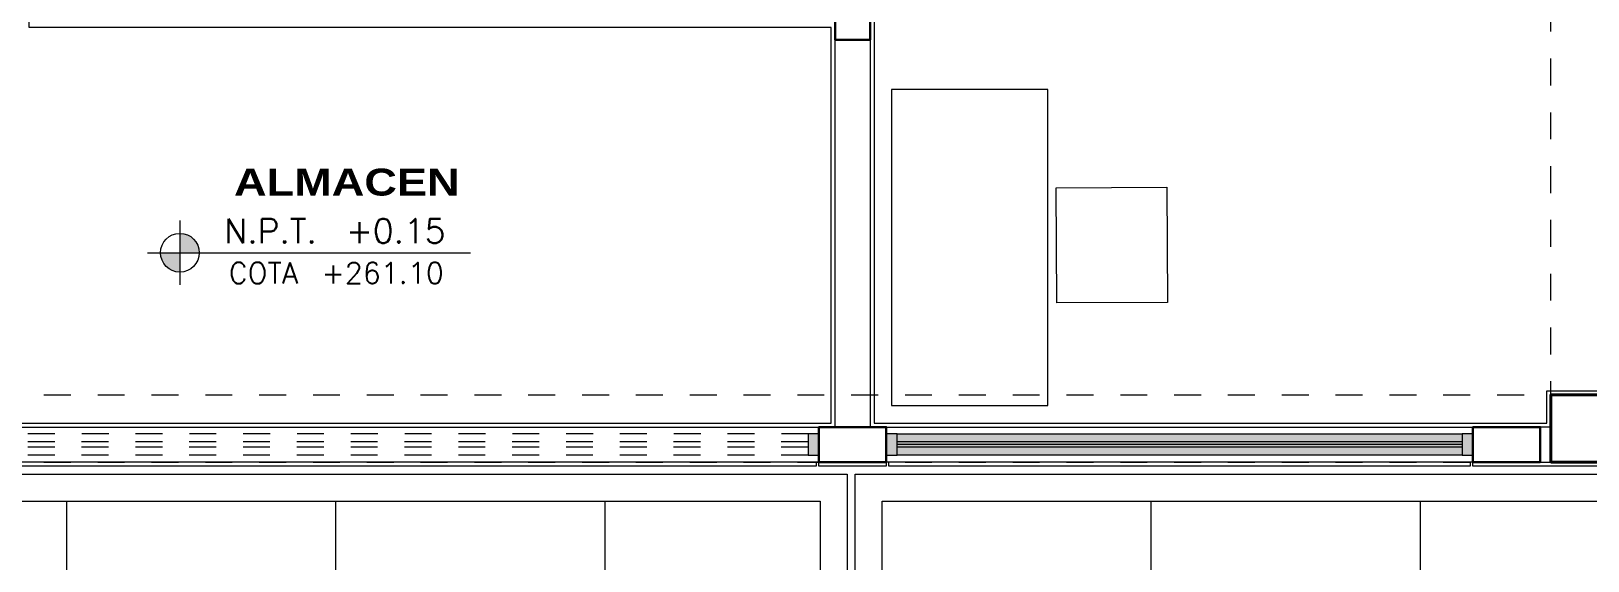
# Model space of a CAD drawing. Header units: metres. Extents: x 349703 to 349913, y 9282546 to 9282694.
# Drawn here: x 349720.08 to 349725.87, y 9282643.71 to 9282645.68 of the extents above; entities that cross this region are included whole.
import ezdxf
from ezdxf.enums import TextEntityAlignment as Align

# ---------------------------------------------------------------- set-up
doc = ezdxf.new("R2010")
doc.units = ezdxf.units.M
doc.header["$LTSCALE"] = 0.25
doc.linetypes.add('01 nivel$0$HIDDEN2', pattern=[0.1875, 0.125, -0.0625])
doc.linetypes.add('B. SUM 2$0$HIDDEN', pattern=[0.375, 0.25, -0.125])
doc.layers.add('0_VANOS', color=30, linetype='Continuous', lineweight=9)
doc.layers.add('ARQ-FONDO', color=253, linetype='CONTINUOUS', lineweight=9)
doc.styles.add('MOYO2', font='arialbd.ttf', dxfattribs={"width": 1.2})
doc.styles.add('TM-DIM', font='romans.shx')

# ---------------------------------------------------------------- blocks, each defined once
blk = doc.blocks.new('COLUMNAS CENTRALES')
at = {"layer": 'ARQ-FONDO', "lineweight": 40}
blk.add_lwpolyline([(-59547.0191, 35119.0825), (-59546.6191, 35119.0825), (-59546.6191, 35119.3325), (-59547.0191, 35119.3325)], close=True, dxfattribs=at)
blk = doc.blocks.new('*U682')
at = {"linetype": 'Continuous', "lineweight": 0, "true_color": 0xbebebe}
for points in [[(3037.2524, 1360.5431), (3037.2124, 1360.5431), (3037.2124, 1360.4631), (3037.2524, 1360.4631)], [(3039.3924, 1360.5431), (3039.3524, 1360.5431), (3039.3524, 1360.4631), (3039.3924, 1360.4631)]]:
    blk.add_hatch(color=9, dxfattribs=at).paths.add_polyline_path(points)
at = {"true_color": 0xffffff}
h = blk.add_hatch(color=7, dxfattribs=at)
h.dxf.hatch_style = 1
h.paths.add_polyline_path([(3039.3524, 1360.4631), (3039.3524, 1360.5431), (3037.2524, 1360.5431), (3037.2524, 1360.4631)])
at = {"layer": '0_VANOS', "linetype": 'Continuous'}
for p, q in [((3037.2524, 1360.5131), (3039.3524, 1360.5131)), ((3037.2524, 1360.5031), (3039.3524, 1360.5031)), ((3037.2524, 1360.4931), (3039.3524, 1360.4931))]:
    blk.add_line(p, q, dxfattribs=at)
for points in [[(3037.2124, 1360.5431), (3037.2124, 1360.4631), (3037.2524, 1360.4631), (3037.2524, 1360.5431)], [(3037.2524, 1360.5431), (3039.3524, 1360.5431), (3039.3524, 1360.4631), (3037.2524, 1360.4631)], [(3039.3524, 1360.5431), (3039.3524, 1360.4631), (3039.3924, 1360.4631), (3039.3924, 1360.5431)]]:
    blk.add_lwpolyline(points, close=True, dxfattribs=at)
blk = doc.blocks.new('*U683')
at = {"linetype": 'Continuous', "true_color": 0xbebebe}
for points in [[(3032.1314, 1351.1888), (3032.1314, 1351.2688), (3032.1714, 1351.2688), (3032.1714, 1351.1888)], [(3035.2814, 1351.1888), (3035.2814, 1351.2688), (3035.3214, 1351.2688), (3035.3214, 1351.1888)]]:
    blk.add_hatch(color=9, dxfattribs=at).paths.add_polyline_path(points)
at = {"layer": '0_VANOS', "linetype": 'Continuous'}
for p, q in [((3032.1314, 1351.2688), (3032.1714, 1351.2688)), ((3032.1314, 1351.2688), (3032.1314, 1351.1888)), ((3032.1714, 1351.2688), (3032.1714, 1351.1888)), ((3035.2814, 1351.1888), (3035.2814, 1351.2688)), ((3035.2814, 1351.2688), (3035.3214, 1351.2688)), ((3035.3214, 1351.2688), (3035.3214, 1351.1888)), ((3032.1714, 1351.1888), (3032.1314, 1351.1888)), ((3035.3214, 1351.1888), (3035.2814, 1351.1888))]:
    blk.add_line(p, q, dxfattribs=at)
at = {"layer": '0_VANOS', "linetype": '01 nivel$0$HIDDEN2', "ltscale": 0.5}
for p, q in [((3032.1708, 1351.2688), (3035.2808, 1351.2688)), ((3032.1714, 1351.2388), (3035.2814, 1351.2388)), ((3032.1714, 1351.2188), (3035.2814, 1351.2188)), ((3032.1714, 1351.1888), (3035.2814, 1351.1888))]:
    blk.add_line(p, q, dxfattribs=at)
at = {"layer": '0_VANOS', "linetype": '01 nivel$0$HIDDEN2'}
blk.add_line((3035.2814, 1351.2688), (3035.3214, 1351.2688), dxfattribs=at)
blk = doc.blocks.new('MODULO 5 A 11 NUEVO')
at = {"layer": 'ARQ-FONDO'}
for points in [[(350750.0969, 9282620.5953), (350750.0969, 9282622.0653), (350747.1169, 9282622.0653), (350747.1169, 9282622.2253), (350747.3819, 9282622.2253)], [(350750.2569, 9282622.2703), (350750.2569, 9282622.2703), (350750.2569, 9282620.5953), (350752.7569, 9282620.5953), (350752.7569, 9282620.7153), (350753.1869, 9282620.7153), (350753.1869, 9282620.5953), (350753.4619, 9282620.5953)], [(350746.8619, 9282620.5953), (350750.0969, 9282620.5953)], [(350750.3019, 9282620.5803), (350750.3019, 9282620.4353), (350750.0519, 9282620.4353), (350750.0519, 9282620.5803)], [(350750.2569, 9282620.5803), (350750.0969, 9282620.5803)], [(350752.7469, 9282620.4353), (350752.4819, 9282620.4353), (350752.4819, 9282620.5803)], [(350750.0419, 9282620.4503), (350750.0419, 9282620.4353), (350746.8719, 9282620.4353), (350746.8719, 9282620.4503)], [(350752.4719, 9282620.4503), (350752.4719, 9282620.4353), (350750.3119, 9282620.4353), (350750.3119, 9282620.4503)], [(350753.1869, 9282620.4353), (350752.7469, 9282620.4353)]]:
    blk.add_lwpolyline(points, dxfattribs=at)
at = {"layer": 'ARQ-FONDO', "lineweight": 30, "flags": 128}
for points in [[(350750.1119, 9282622.2703), (350750.2419, 9282622.2703), (350750.2419, 9282622.0203), (350750.1119, 9282622.0203), (350750.1119, 9282622.2703)], [(350750.0519, 9282620.4503), (350750.0519, 9282620.5803), (350750.3019, 9282620.5803), (350750.3019, 9282620.4503), (350750.0519, 9282620.4503)], [(350752.4819, 9282620.4503), (350752.4819, 9282620.5803), (350752.7319, 9282620.5803), (350752.7319, 9282620.4503), (350752.4819, 9282620.4503)]]:
    blk.add_lwpolyline(points, dxfattribs=at)
at = {"layer": 'ARQ-FONDO'}
for points in [[(350750.1119, 9282622.0203), (350750.2419, 9282622.0203), (350750.2419, 9282620.5803), (350750.1119, 9282620.5803)], [(350746.8619, 9282620.5803), (350750.0519, 9282620.5803), (350750.0519, 9282620.4503), (350746.8619, 9282620.4503)], [(350750.3019, 9282620.5803), (350752.4819, 9282620.5803), (350752.4819, 9282620.4503), (350750.3019, 9282620.4503)], [(350752.7719, 9282620.5803), (350752.7319, 9282620.5803), (350752.7319, 9282620.4503), (350752.7719, 9282620.4503)]]:
    blk.add_lwpolyline(points, close=True, dxfattribs=at)
at = {"layer": 'ARQ-FONDO', "linetype": 'Continuous', "lineweight": -2}
for points in [[(350750.9025, 9282620.66), (350750.9025, 9282621.8352), (350750.3213, 9282621.8352), (350750.3213, 9282620.66)], [(350750.9336, 9282621.4696), (350751.3448, 9282621.4715), (350751.3466, 9282621.0438), (350750.9354, 9282621.042)]]:
    blk.add_lwpolyline(points, close=True, dxfattribs=at)
at = {"layer": 'ARQ-FONDO'}
blk.add_blockref('COLUMNAS CENTRALES', (410299.7911, 9247501.3678), dxfattribs=at)
at = {"layer": 'ARQ-FONDO', "xscale": -1}
blk.add_blockref('*U683', (353782.1833, 9281269.2865), dxfattribs=at)
at = {"layer": 'ARQ-FONDO', "lineweight": 0, "rotation": 180.000079299102}
blk.add_blockref('*U682', (353789.6925, 9283981.0226), dxfattribs=at)
blk = doc.blocks.new('VERDAD88')
at = {"layer": 'ARQ-FONDO'}
for points in [[(350744.8428, 9282641.0411), (350748.8428, 9282641.0411), (350748.8428, 9282639.8861), (350744.8428, 9282639.8861), (350744.8428, 9282641.0411)], [(350748.8728, 9282641.0411), (350752.8728, 9282641.0411), (350752.8728, 9282639.8861), (350748.8728, 9282639.8861), (350748.8728, 9282641.0411)]]:
    blk.add_lwpolyline(points, dxfattribs=at)
at = {"layer": 'ARQ-FONDO', "flags": 128}
for points in [[(350744.9428, 9282640.9411), (350748.7428, 9282640.9411), (350748.7428, 9282639.9861), (350744.9428, 9282639.9861)], [(350748.9728, 9282640.9411), (350752.7728, 9282640.9411), (350752.7728, 9282639.9861), (350748.9728, 9282639.9861)]]:
    blk.add_lwpolyline(points, close=True, dxfattribs=at)
for points in [[(350745.9428, 9282639.9861), (350745.9428, 9282640.9411)], [(350746.9428, 9282639.9861), (350746.9428, 9282640.9411)], [(350747.9428, 9282639.9861), (350747.9428, 9282640.9411)], [(350749.9728, 9282639.9861), (350749.9728, 9282640.9411)], [(350750.9728, 9282639.9861), (350750.9728, 9282640.9411)]]:
    blk.add_lwpolyline(points, dxfattribs=at)
blk = doc.blocks.new('VIGAS')
at = {"layer": 'ARQ-FONDO', "linetype": 'B. SUM 2$0$HIDDEN', "flags": 128}
for points in [[(350751.7945, 9282639.3646), (350751.7945, 9282650.6146)], [(350745.1945, 9282639.6146), (350769.7445, 9282639.6146)], [(350745.1945, 9282639.3646), (350769.7445, 9282639.3646)]]:
    blk.add_lwpolyline(points, dxfattribs=at)
blk = doc.blocks.new('*U591')
h = blk.add_hatch(color=251)
h.paths.add_polyline_path([(0.75, -0.1724), (0.75, -0.2324), (0.81, -0.2324, 0.414214)])
h.paths.add_polyline_path([(0.75, -0.2324), (0.69, -0.2324, 0.414214), (0.75, -0.2924)])
at = {"color": 2}
for p, q in [((0.75, -0.1324), (0.75, -0.3324)), ((0.65, -0.2324), (1.65, -0.2324))]:
    blk.add_line(p, q, dxfattribs=at)
blk.add_circle((0.75, -0.2324), 0.06, dxfattribs=at)
at = {"color": 2, "style": 'TM-DIM'}
blk.add_text('COTA', height=0.065, rotation=360, dxfattribs=at).set_placement((1.0088, -0.3282), align=Align.CENTER)
for tag, p, height in [('NIV_P', (0.8881, -0.2024), 0.075), ('VALOR_P', (1.2641, -0.2024), 0.075), ('COTA_P', (1.1884, -0.3282), 0.065)]:
    blk.add_attdef(tag, p, '', height=height, rotation=360, dxfattribs=at)
blk = doc.blocks.new('NOMBRES 6 A 11 AÑOS')
at = {"layer": 'ARQ-FONDO', "xscale": 1.199999999999999, "yscale": 1.199999999999999, "zscale": 1.199999999999999}
blk.add_blockref('*U591', (350146.0214, 9282510.6879, 0), dxfattribs=at).add_auto_attribs({'NIV_P': 'N.P.T.', 'COTA_P': '+261.10', 'VALOR_P': '+0.15'})
at = {"layer": 'ARQ-FONDO', "lineweight": -2, "insert": (350147.5417, 9282510.6201, 0), "char_height": 0.1, "width": 2.666695, "attachment_point": 8, "style": 'MOYO2'}
blk.add_mtext('ALMACEN', dxfattribs=at)

msp = doc.modelspace()

# ---------------------------------------------------------------- block references
at = {"layer": 'ARQ-FONDO'}
for name, p in [('VERDAD88', (-1025.7273, 2.9916)), ('MODULO 5 A 11 NUEVO', (-1027.0414, 23.6274)), ('VIGAS', (-1026.0641, 4.713)), ('NOMBRES 6 A 11 AÑOS', (-426.2858, 134.4467))]:
    msp.add_blockref(name, p, dxfattribs=at)

doc.saveas('drawing.dxf')
